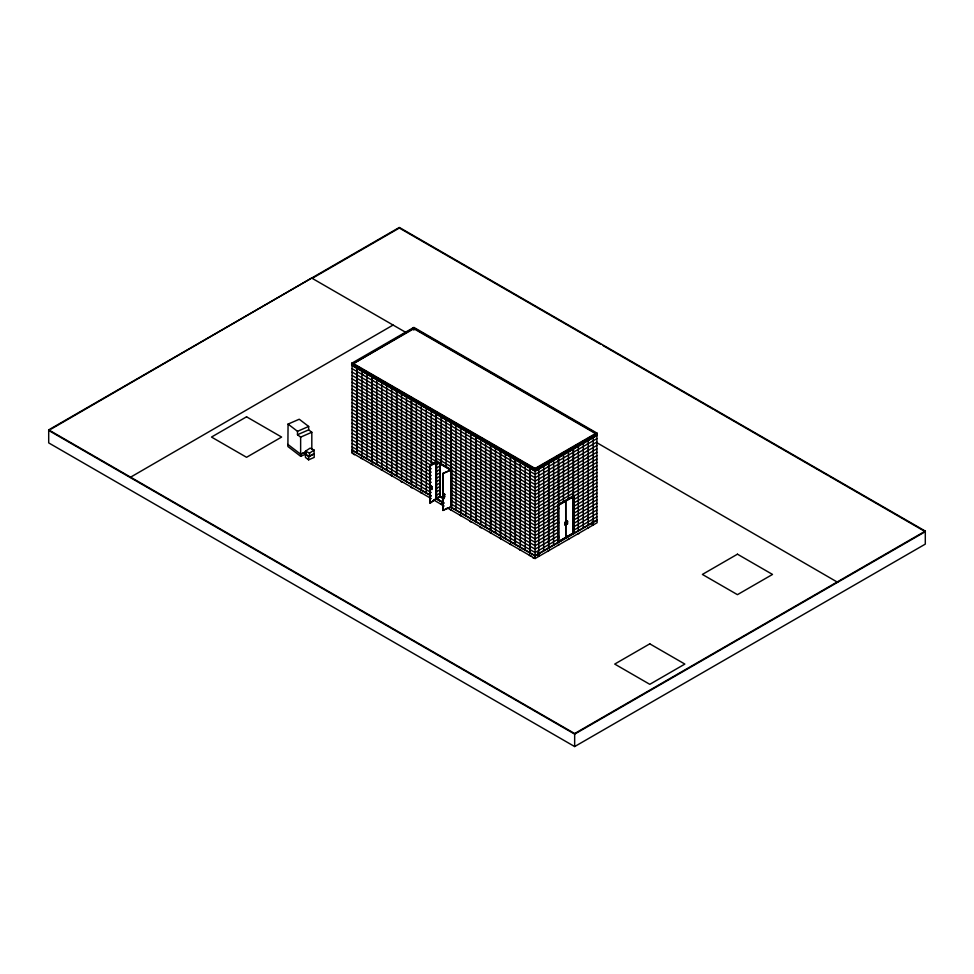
<?xml version="1.0" encoding="UTF-8"?>
<svg xmlns="http://www.w3.org/2000/svg" width="974" height="974" viewBox="0 0 974 974"><rect width="100%" height="100%" fill="white"/><g stroke="black" fill="none" stroke-linecap="round" stroke-linejoin="round"><path stroke-width="1.46" d="M436.182 478.404L439.785 476.274M573.418 513.517L596.831 499.845M451.303 474.326L451.327 472.439M451.327 486.976L451.303 488.863M451.376 501.513L451.303 503.327M430.045 466.144L436.559 461.493L436.559 498.384L430.216 503.108L430.045 466.144L436.559 461.493M430.435 485.843L429.972 488.79L431.762 488.778L430.191 488.619M430.837 486.537L430.24 486.282L431.007 486.708M430.837 486.83L431.823 486.72M431.178 486.781L431.762 487.037L431.178 486.489M431.786 486.44L431.823 489.618M432.03 486.562L430.995 486.623M430.837 488.571L430.24 488.303L430.837 488.851M431.178 488.802L431.762 489.07L431.178 488.51M430.045 503.034L436.559 498.384M305.556 451.157L310.146 448.113L314.091 450.085L314.091 453.482L309.501 456.538L305.556 454.554L305.556 451.157L309.501 453.141L314.091 450.085M48.7 429.887L399.34 227.441L925.3 531.098L925.3 544.113L574.66 746.559L48.7 442.902L48.7 429.887L574.66 733.544L925.3 531.098M51.281 428.974L311.68 278.053L406.353 332.706M312.971 277.882L399.34 228.026L482.459 276.007M393.082 325.048L130.102 477.455M351.687 363.29L413.865 327.398L597.269 433.284L597.269 435.305L535.091 471.197L351.687 365.323L351.687 363.29L535.091 469.176L597.269 433.284M351.687 365.323L352.32 364.958M431.275 498.603L351.821 452.727L351.821 449.842L352.807 449.27M351.821 452.727L352.807 452.155M435.548 461.226L451.522 470.564M436.157 461.591L437.082 461.055M436.157 464.829L438.58 463.381M436.157 468.226L439.785 466.083M436.157 471.623L439.785 469.48M436.157 475.02L439.785 472.877M450.999 470.004L451.619 469.785L451.522 507.795L451.522 469.845M436.157 481.813L439.785 479.671M436.157 485.21L439.785 483.08M436.157 488.607L439.785 486.476M436.157 492.016L439.785 489.873M436.157 495.413L439.785 493.27M435.548 498.457L443.584 503.095M436.169 498.822L436.157 413.853M437.387 498.116L439.968 496.63M437.496 498.164L439.968 496.74L439.858 462.431M553.135 458.608L535.091 469.03L527.287 464.525M555.399 457.305L596.015 433.856L413.865 328.701L352.941 363.874L388.163 384.206M547.826 466.668L548.837 466.01M558.723 460.3L557.725 460.872M587.407 443.827L588.406 443.158M596.831 438.677L535.091 474.362L352.125 368.696M596.831 442.074L535.091 477.771L352.125 372.092M547.826 473.474L548.837 472.804M558.723 467.094L557.725 467.666M587.407 450.621L588.406 449.951M596.831 445.471L535.091 481.168L352.125 375.489M596.831 448.88L535.091 484.565L352.125 378.886M547.826 480.267L548.837 479.598M557.725 474.557L558.723 473.888M587.407 457.415L588.406 456.757M596.831 452.277L535.091 487.962L352.125 382.283M596.831 455.674L535.091 491.359L352.125 385.68M547.826 487.061L548.837 486.391M558.723 480.681L557.725 481.266M587.407 464.208L588.406 463.551M596.831 459.071L535.091 494.755L352.125 389.089M596.831 462.467L535.091 498.152L352.125 392.485M547.826 493.855L548.837 493.197M558.723 487.475L557.725 488.059M587.407 471.014L588.406 470.345M596.831 465.864L535.091 501.549L352.125 395.882M596.831 469.261L535.091 504.946L352.125 399.279M547.826 500.648L548.837 499.991M557.725 494.938L558.723 494.281M587.407 477.808L588.406 477.138M596.831 472.658L535.091 508.355L352.125 402.676M596.831 476.055L535.091 511.752L352.125 406.073M547.826 507.454L548.837 506.784M558.723 501.074L557.725 501.647M587.407 484.602L588.406 483.932M596.831 479.464L535.091 515.149L352.125 409.47M558.041 504.836L557.944 542.737L557.944 504.776L574.124 495.547L574.027 533.448M558.285 504.836L559.904 503.899M560.72 503.424L564.786 501.074M565.748 500.697L565.748 537.587L565.699 500.551L566.515 500.088M567.331 499.613L569.766 498.201M570.581 497.738L571.397 497.264M572.201 496.801L573.016 496.326L573.016 533.216L558.285 541.727M596.831 482.861L535.091 518.545L352.125 412.866M574.124 496.277L558.041 505.555M547.826 514.248L548.837 513.578M587.407 491.395L588.406 490.738M558.504 508.379L535.091 521.942L451.059 473.388M573.406 499.82L596.831 486.257M558.504 511.776L535.091 525.339L451.059 476.785M573.406 503.217L596.831 489.654M547.826 521.041L548.837 520.372M587.407 498.201L588.406 497.531M558.504 515.173L535.091 528.736L451.059 480.182M573.406 506.614L596.831 493.051M558.504 518.57L535.091 532.133L451.059 483.579M573.406 510.011L596.831 496.448M547.826 527.835L548.837 527.178M587.407 504.995L588.406 504.325M558.504 521.967L535.091 535.53L451.059 486.976M558.504 525.363L535.091 538.939L451.059 490.372M573.406 516.804L596.831 503.241M564.847 522.198L565.151 525.23M566.746 521.102L567.477 521.577L566.271 520.883M567.501 520.98L567.258 524.024M565.176 524.645L564.652 524.341M566.746 523.415L567.477 523.598L566.746 523.123M547.826 534.629L548.837 533.971M567.282 523.428L566.271 522.624M587.407 511.788L588.406 511.119M558.504 528.772L535.091 542.335L451.059 493.769M573.406 520.201L596.831 506.638M558.504 532.169L535.091 545.732L451.059 497.178M573.406 523.61L596.831 510.047M547.826 541.434L548.837 540.85M587.407 518.582L588.406 517.924M558.504 535.566L535.091 549.129L451.059 500.575M573.406 527.007L596.831 513.444M558.504 538.963L535.091 552.526L451.059 503.972M573.406 530.404L596.831 516.841M558.431 541.812L573.016 533.216M558.565 541.946L573.394 533.375M447.273 507.844L535.091 558.54L597.135 522.721L597.135 519.824L535.091 555.655L450.499 506.809M579.055 533.642L577.801 533.776M442.829 473.498L451.132 469.931L442.829 473.498L442.829 510.388L451.132 506.821L442.829 510.388M443.158 493.27L443.353 496.302L443.633 493.282M443.596 493.587L444.643 494.646L443.596 493.879M444.643 494.366L444.059 494.22M444.668 494.062L444.582 497.227M443.596 495.608L444.643 496.679L443.377 495.997M444.193 496.046L444.424 496.484M306.335 453.847L300.674 456.307L287.89 446.506L288.06 424.092L299.237 419.234L308.673 426.454L308.673 429.851L311.814 432.261L311.814 449.257M288.06 424.092L297.496 431.324L308.673 426.454M297.496 431.324L297.496 434.721L308.673 429.851M297.496 434.721L300.637 437.131L311.814 432.261M306.226 451.68L300.637 454.115L300.637 437.131M287.89 444.424L300.674 454.225L306.335 451.766M308.612 456.441L314.188 454.006L314.188 457.403L308.612 459.838L305.459 457.427L305.459 454.03L308.612 456.441L308.612 459.838M558.479 507.381L558.479 509.122M558.479 521.918L558.479 523.647M558.479 536.382L558.479 538.111M483.494 276.604L501.525 287.013M501.902 287.233L600.702 344.285M603.149 345.685L690.237 395.968M690.87 396.333L696.885 399.803M697.822 400.351L713.613 409.47M714.916 410.212L817.101 469.212M817.478 469.431L828.119 475.58M829.13 476.152L925.3 531.682L574.66 734.116L48.7 430.459M597.013 442.793L837.64 582.294M390.586 385.607L418.516 401.726M419.295 402.177L462.224 426.965M463.441 427.671L489.557 442.744M490.847 443.499L526.593 464.123M535.091 470.479L535.712 470.844L535.712 468.811L352.32 362.937L352.32 363.947M361.804 373.894L362.803 374.564M371.691 379.604L372.701 380.274M381.589 385.314L382.587 385.984M391.487 391.037L392.485 391.694M431.056 413.877L432.054 414.547M440.942 419.587L441.952 420.257M450.84 425.297L451.839 425.967M480.523 442.44L481.521 443.012M500.307 453.86L501.306 454.529M510.193 459.57L511.204 460.239M520.092 465.28L521.09 465.949M572.481 496.046L573.406 496.582M361.804 380.688L362.803 381.272M371.691 386.41L372.701 387.068M381.589 392.12L382.587 392.778M391.487 397.83L392.485 398.488M431.056 420.671L432.054 421.34M440.942 426.381L441.952 427.05M450.84 432.103L451.839 432.76M480.523 449.233L481.521 449.903M500.307 460.653L501.306 461.323M510.193 466.363L511.204 467.033M520.092 472.086L521.09 472.743M361.804 387.494L362.803 388.151M371.691 393.204L372.701 393.861M381.589 398.914L382.587 399.571M391.487 404.624L392.485 405.294M431.056 427.476L432.054 428.134M440.942 433.187L441.952 433.844M450.84 438.897L451.839 439.554M480.523 456.112L481.521 456.611M500.307 467.447L501.306 468.117M510.193 473.169L511.204 473.827M520.092 478.879L521.09 479.537M592.204 521.528L593.19 522.101M557.944 504.776L558.565 505.141M591.875 524.231L593.19 524.998L593.19 437.423M361.804 394.287L362.803 394.945M371.691 399.997L372.701 400.667M381.589 405.708L382.587 406.377M391.487 411.418L392.485 412.087M431.056 434.27L432.054 434.928M440.942 439.98L441.952 440.65M450.84 445.69L451.839 446.36M480.523 462.918L481.521 463.405M490.409 468.543L491.42 469.2M500.307 474.253L501.306 474.91M510.193 479.963L511.204 480.62M520.092 485.673L521.09 486.343M361.804 401.081L362.803 401.665M371.691 406.791L372.701 407.461M381.589 412.501L382.587 413.171M391.487 418.211L392.485 418.881M421.158 435.354L422.168 435.926M431.056 441.064L432.054 441.733M440.942 446.774L441.952 447.443M450.84 452.484L451.839 453.154M480.523 469.712L481.521 470.284M490.409 475.336L491.42 475.994M500.307 481.046L501.306 481.716M510.193 486.757L511.204 487.426M520.092 492.467L521.09 493.136M566.271 520.591L567.477 521.285L567.477 524.146M361.804 407.875L362.803 408.544M371.691 413.585L372.701 414.254M381.589 419.307L382.587 419.964M391.487 425.017L392.485 425.675M421.158 442.147L422.168 442.732M431.056 447.857L432.054 448.527M440.942 453.567L441.952 454.237M450.84 459.278L451.839 459.947M480.523 476.505L481.521 476.992M490.409 482.13L491.42 482.8M500.307 487.84L501.306 488.51M510.193 493.55L511.204 494.22M520.092 499.26L521.09 499.93M573.394 533.813L573.406 448.844M361.804 414.668L362.803 415.338M371.691 420.391L372.701 421.048M381.589 426.101L382.587 426.758M391.487 431.811L392.485 432.468M421.158 448.941L422.168 449.611M431.056 454.651L432.054 455.321M440.942 460.373L441.952 461.031M450.84 466.083L451.839 466.741M490.409 488.924L491.42 489.593M500.307 494.634L501.306 495.303M510.193 500.344L511.204 501.013M520.092 506.066L521.09 506.724M451.619 469.785L435.548 460.507L435.439 463.6M361.804 421.474L362.803 422.046M371.691 427.184L372.701 427.842M381.589 432.894L382.587 433.564M391.487 438.604L392.485 439.274M421.158 455.735L422.168 456.319M431.056 461.457L432.054 462.114M450.84 472.877L451.839 473.547M490.409 495.717L491.42 496.387M500.307 501.44L501.306 502.097M510.193 507.15L511.204 507.807M520.092 512.86L521.09 513.517M352.125 416.263L434.94 464.123M352.125 419.672L431.214 465.365M361.804 428.268L362.803 428.937M371.691 433.978L372.701 434.648M381.589 439.688L382.587 440.358M391.487 445.398L392.485 446.068M421.158 462.54L422.168 463.113M450.84 479.671L451.839 480.34M490.409 502.523L491.42 503.181M500.307 508.233L501.306 508.891M510.193 513.943L511.204 514.613M520.092 519.653L521.09 520.323M352.125 423.069L431.214 468.762M352.125 426.466L431.214 472.159M361.804 435.061L362.803 435.731M371.691 440.772L372.701 441.441M381.589 446.482L382.587 447.151M391.487 452.204L392.485 452.861M421.158 469.334L422.168 470.004M450.84 486.464L451.839 487.134M490.409 509.317L491.42 509.974M500.307 515.027L501.306 515.696M510.193 520.737L511.204 521.407M520.092 526.447L521.09 527.117M352.125 429.863L431.214 475.568M352.125 433.26L431.214 478.964M361.804 441.855L362.803 442.44M371.691 447.565L372.701 448.235M381.589 453.287L382.587 453.945M391.487 458.998L392.485 459.655M421.158 476.128L422.168 476.712M450.84 493.27L451.839 493.928M490.409 516.11L491.42 516.78M500.307 521.821L501.306 522.49M510.193 527.531L511.204 528.2M520.092 533.241L521.09 533.91M352.125 436.656L431.214 482.361M352.125 440.053L431.214 485.758M361.804 448.661L362.803 449.318M371.691 454.371L372.701 455.028M381.589 460.081L382.587 460.739M391.487 465.791L392.485 466.461M421.158 482.921L422.168 483.506M450.84 500.064L451.839 500.721M490.409 522.904L491.42 523.574M500.307 528.614L501.306 529.284M510.193 534.336L511.204 534.994M520.092 540.046L521.09 540.704M352.125 443.45L431.214 489.155M439.761 496.058L444.193 498.615M537.721 552.611L539.036 553.366L539.036 556.264L537.721 555.509M443.572 498.396L439.858 496.253L436.169 498.384L443.584 502.669M442.33 498.116L439.858 496.691L439.785 462.723M352.125 446.847L431.214 492.552M351.821 449.842L431.275 495.717M435.816 498.335L444.095 503.108M431.214 495.961L352.064 450.268L352.064 365.323L535.091 470.99L596.892 435.305L596.892 520.262L535.091 555.935L450.901 507.32L450.999 422.424M433.844 500.088L444.095 506.005M596.015 434.294L596.015 433.284L535.091 468.457L535.091 558.54M596.015 434.587L596.636 435.67L596.636 433.637L413.244 327.763L413.244 328.774M588.941 527.348L587.687 528.066M588.247 440.272L588.186 525.23M583.304 443.133L583.243 528.078M578.349 445.995L578.288 530.94M574.66 733.544L574.66 746.559M573.345 448.88L573.296 533.874M569.157 538.768L567.903 539.499M568.463 451.705L568.402 499.272M565.395 522.198L565.37 525.363M563.52 454.554L563.447 502.121M559.259 544.478L558.017 545.209M553.622 460.264L553.561 545.221M549.373 550.188L548.119 550.919M543.723 465.986L543.662 550.931M538.78 468.835L538.78 553.804M533.837 558.285L532.595 557.566M530.209 468.153L530.209 553.062M530.136 468.117L530.136 553.025M525.193 465.255L525.254 550.2M520.25 462.407L520.311 547.351M510.352 456.696L510.413 541.641M505.409 453.835L505.469 538.78M500.526 451.011L500.526 535.931M500.466 450.974L500.466 535.895M495.51 448.125L495.583 533.07M490.628 445.301L490.628 530.209M490.567 445.264L490.567 530.173M485.624 442.415L485.685 527.36M481.241 527.92L479.999 527.19M480.681 439.554L480.742 524.499M475.787 436.742L475.787 521.65M475.726 436.705L475.726 521.614M471.355 522.21L470.101 521.48M470.783 433.844L470.844 518.789M465.84 430.983L465.901 515.94M460.885 428.134L460.958 513.079M455.942 425.273L456.002 510.218M451.059 422.46L451.059 507.369M446.055 419.563L446.116 467.13M443.438 493.136L443.353 496.302M442.951 473.595L442.951 510.486M441.1 416.714L441.161 464.281M436.218 413.889L436.267 498.883M431.214 410.991L431.275 465.365M430.216 466.217L430.216 503.108M426.259 408.143L426.332 493.088M421.316 405.281L421.377 490.226M416.373 402.432L416.434 487.377M413.865 330.149L413.865 328.116L352.941 363.801M411.99 487.937L410.748 487.219M411.491 399.608L411.491 484.516M411.43 399.571L411.43 484.48M406.475 396.722L406.535 481.667M402.104 482.227L400.85 481.497M401.532 393.861L401.592 478.806M391.633 388.151L391.706 473.096M386.69 385.29L386.751 470.235M381.747 382.441L381.808 467.386M376.804 379.58L376.865 464.525M371.91 376.768L371.91 461.676M371.849 376.731L371.849 461.639M366.906 373.87L366.967 458.815M361.963 371.021L362.024 455.966M354.512 454.748L353.258 454.03M309.501 453.141L309.501 456.538M300.674 454.225L300.674 456.307M246.556 416.811L211.492 437.058L246.556 457.293L281.62 437.058L246.556 416.811M737.452 554.182L702.388 574.429L737.452 594.664L772.516 574.429L737.452 554.182M649.792 643.838L614.728 664.073L649.792 684.32L684.856 664.073L649.792 643.838M558.674 542.433L558.504 457.451L558.674 542.433M362.535 458.803L361.281 458.072L362.535 458.803M372.421 464.513L371.167 463.782L372.421 464.513M382.319 470.223L381.065 469.505L382.319 470.223M392.205 475.933L390.951 475.215L392.205 475.933M421.888 493.075L420.634 492.345L421.888 493.075M441.672 504.495L440.418 503.765L441.672 504.495M451.571 510.206L450.317 509.487L451.571 510.206M461.457 515.916L460.203 515.197L461.457 515.916M491.139 533.046L489.885 532.328L491.139 533.046M501.038 538.768L499.784 538.038L501.038 538.768M510.924 544.478L509.67 543.748L510.924 544.478M520.822 550.188L519.568 549.458L520.822 550.188M530.708 555.898L529.454 555.18L530.708 555.898M548.679 548.033L548.679 463.125L548.618 548.07M515.368 544.49L515.368 459.582L515.307 544.454M396.649 475.957L396.649 391.037L396.588 475.921M357.081 453.105L357.081 368.196L357.008 453.068"/></g></svg>
